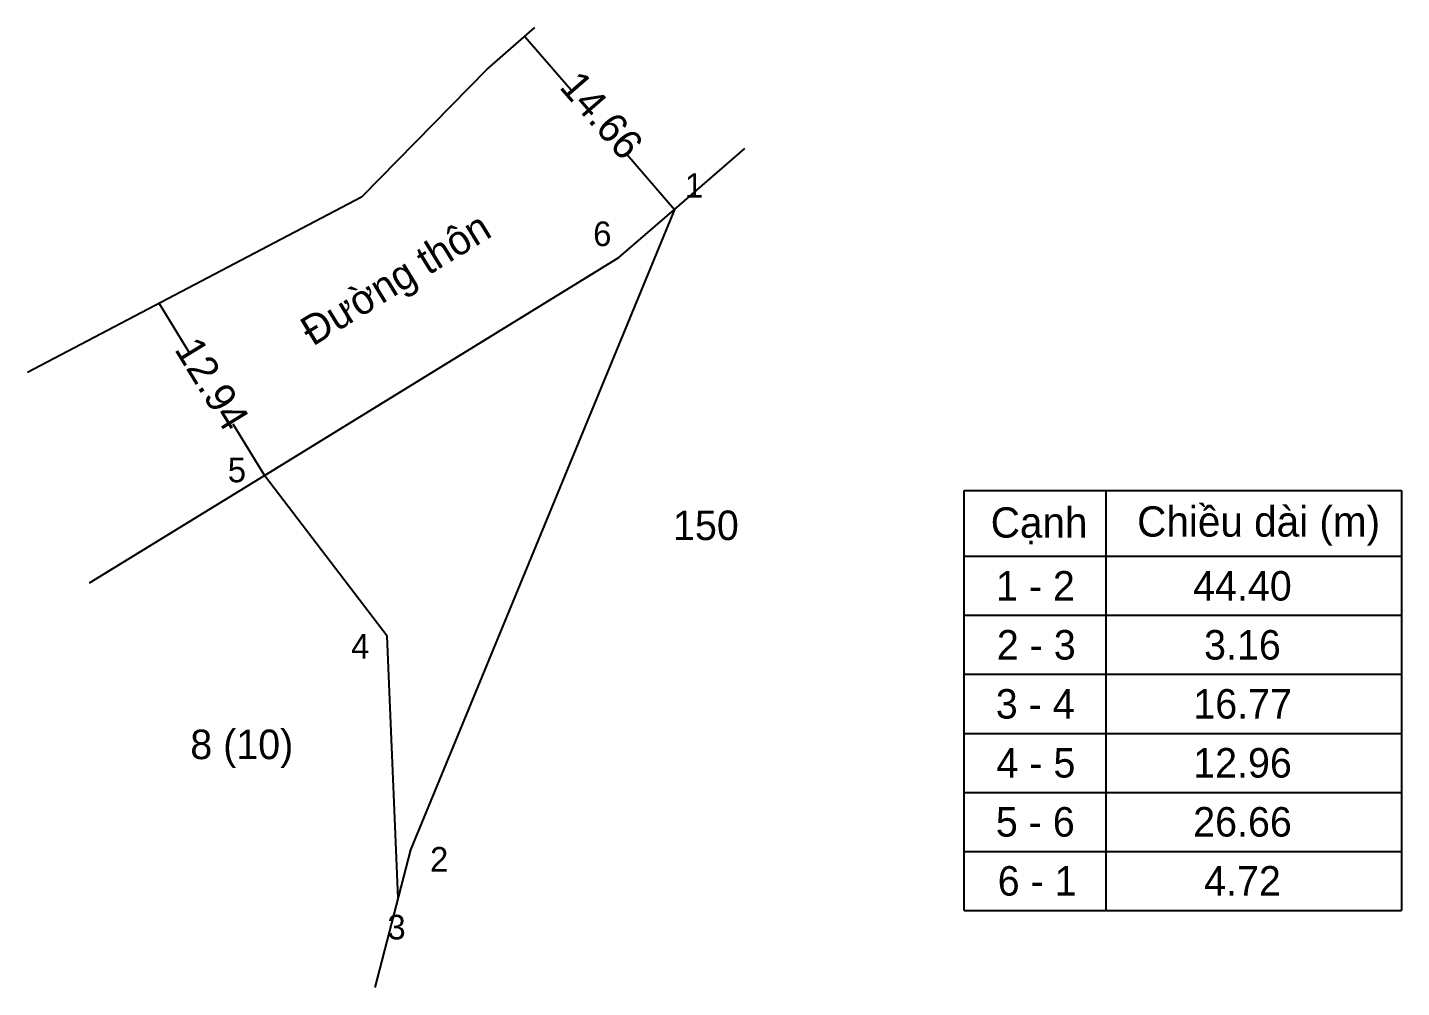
# Model space of a CAD drawing. Extents: x 545855 to 546703, y 1837832 to 1838023.
# Drawn here: x 545855 to 545943.1, y 1837887.1 to 1837948.6 of the extents above; entities that cross this region are included whole.
import ezdxf

# ---------------------------------------------------------------- set-up
doc = ezdxf.new("R2010")
doc.units = 0
doc.layers.add('Level 7', color=7, linetype='Continuous')

msp = doc.modelspace()

# ---------------------------------------------------------------- linework, layer by layer
at = {"layer": 'Level 7'}
for p, q in [((545884.464, 1837945.907), (545887.543, 1837948.608)), ((545886.895, 1837948.04), (545889.845, 1837944.632)), ((545893.43, 1837940.491), (545896.491, 1837936.954)), ((545896.491, 1837936.954), (545879.554, 1837895.917)), ((545892.924, 1837933.867), (545896.491, 1837936.954)), ((545870.212, 1837919.915), (545892.924, 1837933.867)), ((545863.44, 1837930.936), (545865.339, 1837927.846)), ((545868.18, 1837923.222), (545870.212, 1837919.915)), ((545878.074, 1837909.607), (545870.212, 1837919.915)), ((545915.056, 1837918.95), (545943.092, 1837918.95)), ((545915.056, 1837892.049), (545915.056, 1837918.95)), ((545924.129, 1837918.95), (545924.129, 1837892.049)), ((545943.092, 1837918.95), (545943.092, 1837892.049)), ((545915.056, 1837914.729), (545943.092, 1837914.729)), ((545915.056, 1837910.949), (545943.092, 1837910.949)), ((545878.764, 1837892.854), (545878.074, 1837909.607)), ((545915.056, 1837907.169), (545943.092, 1837907.169)), ((545915.056, 1837903.389), (545943.092, 1837903.389)), ((545915.056, 1837899.609), (545943.092, 1837899.609)), ((545879.554, 1837895.917), (545877.281, 1837887.106)), ((545915.056, 1837895.829), (545943.092, 1837895.829)), ((545915.056, 1837892.049), (545943.092, 1837892.049))]:
    msp.add_line(p, q, dxfattribs=at)
for points in [[(545884.464, 1837945.907), (545876.424, 1837937.747), (545855.008, 1837926.513)], [(545858.993, 1837913.022), (545870.212, 1837919.915), (545892.924, 1837933.867), (545896.491, 1837936.954), (545900.992, 1837940.85)]]:
    msp.add_lwpolyline(points, dxfattribs=at)

# ---------------------------------------------------------------- texts
for s, rotation, p in [('14.66', 310.87997, (545889.041, 1837944.771)), ('Đường thôn', 31.56099, (545873.297, 1837928.155)), ('12.94', 301.56736, (545864.387, 1837927.994))]:
    msp.add_text(s, height=1.89, rotation=rotation, dxfattribs=at).set_placement(p)
for s, height, p in [('1', 1.575, (545897.157, 1837937.7)), ('6', 1.575, (545891.271, 1837934.604)), ('5', 1.575, (545867.849, 1837919.474)), ('Cạnh', 1.9403, (545916.758, 1837915.927)), ('Chiều dài (m)', 1.94031, (545926.145, 1837915.99)), ('150', 1.89, (545896.391, 1837915.772)), ('1 - 2', 1.89, (545917.092, 1837911.894)), ('44.40', 1.89, (545929.731, 1837911.894)), ('2 - 3', 1.89, (545917.15, 1837908.114)), ('3.16', 1.89, (545930.433, 1837908.114)), ('4', 1.575, (545875.755, 1837908.178)), ('3 - 4', 1.89, (545917.082, 1837904.334)), ('16.77', 1.89, (545929.744, 1837904.334)), ('8 (10)', 1.89, (545865.445, 1837901.737)), ('4 - 5', 1.89, (545917.126, 1837900.554)), ('12.96', 1.89, (545929.735, 1837900.554)), ('5 - 6', 1.89, (545917.087, 1837896.774)), ('26.66', 1.89, (545929.735, 1837896.774)), ('2', 1.575, (545880.814, 1837894.531)), ('6 - 1', 1.89, (545917.205, 1837892.994)), ('4.72', 1.89, (545930.437, 1837892.994)), ('3', 1.575, (545878.08, 1837890.187))]:
    msp.add_text(s, height=height, dxfattribs=at).set_placement(p)

doc.saveas('drawing.dxf')
